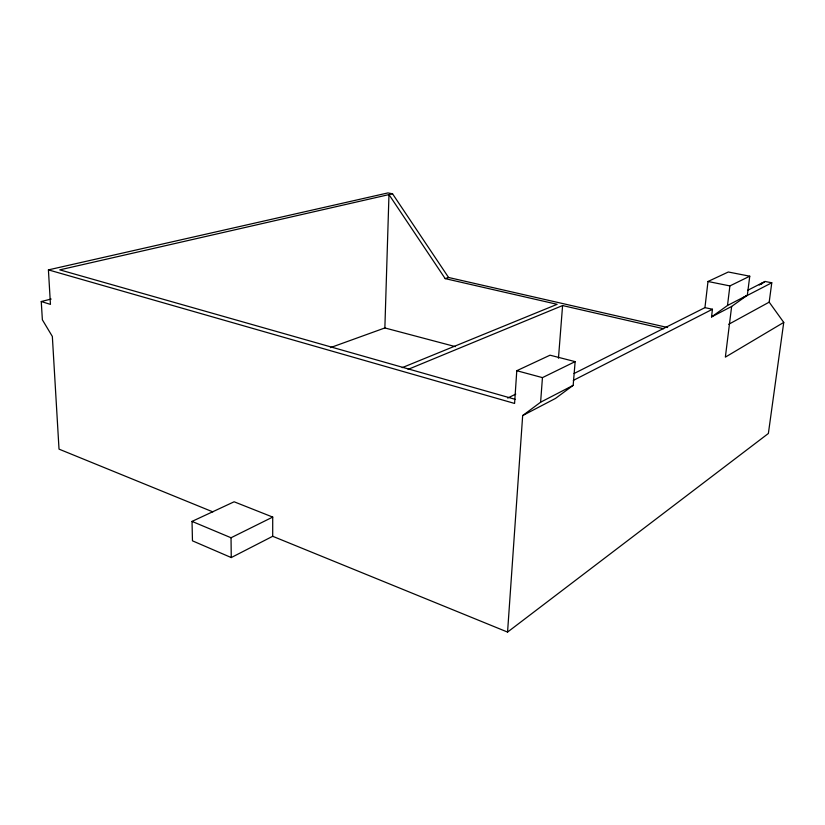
<?xml version="1.0" encoding="UTF-8"?>
<svg xmlns="http://www.w3.org/2000/svg" width="825" height="825" viewBox="0 0 825 825"><rect width="100%" height="100%" fill="white"/><g stroke="black" fill="none" stroke-linecap="round" stroke-linejoin="round"><path stroke-width="1.24" d="M272.704 536.291L272.714 517.079L234.125 501.786L192.029 521.4L192.462 540.829L231.258 557.566L272.704 536.291L507.561 632.084L768.374 433.476L783.75 322.41L769.189 302.146L771.777 282.779L765.053 281.459L747.728 290.287M330.474 347.614L384.863 327.948L388.977 194.597L445.191 278.623L557.143 304.312L402.218 367.641M507.561 632.084L522.668 415.573L555.483 398.434L573.169 385.358L575.138 361.628L550.048 355.193L516.78 370.714L514.583 403.446L48.417 269.878L50.449 304.384L41.25 301.527L42.374 319.811L52.346 336.445L59.018 449.13L212.85 511.882M522.668 415.573L540.612 402.198L542.448 377.623L575.138 361.628M558.463 358.215L562.588 305.559L663.62 328.742M704.942 307.642L707.994 281.49L728.32 272.002L749.76 276.2L747.337 295.237L731.641 306.446L711.532 316.944L712.449 309.251L704.942 307.642L574.045 373.519M711.532 316.944L727.495 305.498L729.898 285.914L749.76 276.2M731.641 306.446L725.361 357.132L783.75 322.41M759.268 285.048L762.382 282.82M760.908 284.419L765.053 281.459M728.702 324.297L769.189 302.146M742.49 297.938L771.777 282.779M540.612 402.198L573.169 385.358M727.495 305.498L747.337 295.237M573.313 380.407L712.449 309.251M192.029 521.4L231.031 537.756L272.714 517.079M507.684 398.062L515.759 394.092M408.107 369.373L562.588 305.559M445.191 278.623L448.583 277.489L667.621 327.525M41.25 301.527L51.171 299.052M448.583 277.489L392.535 193.782L59.771 269.858L515.099 399.3M48.417 269.878L387.936 192.916L392.535 193.782M707.994 281.49L729.898 285.914M384.863 327.948L455.4 346.634M516.78 370.714L542.448 377.623M231.031 537.756L231.258 557.566"/></g></svg>
